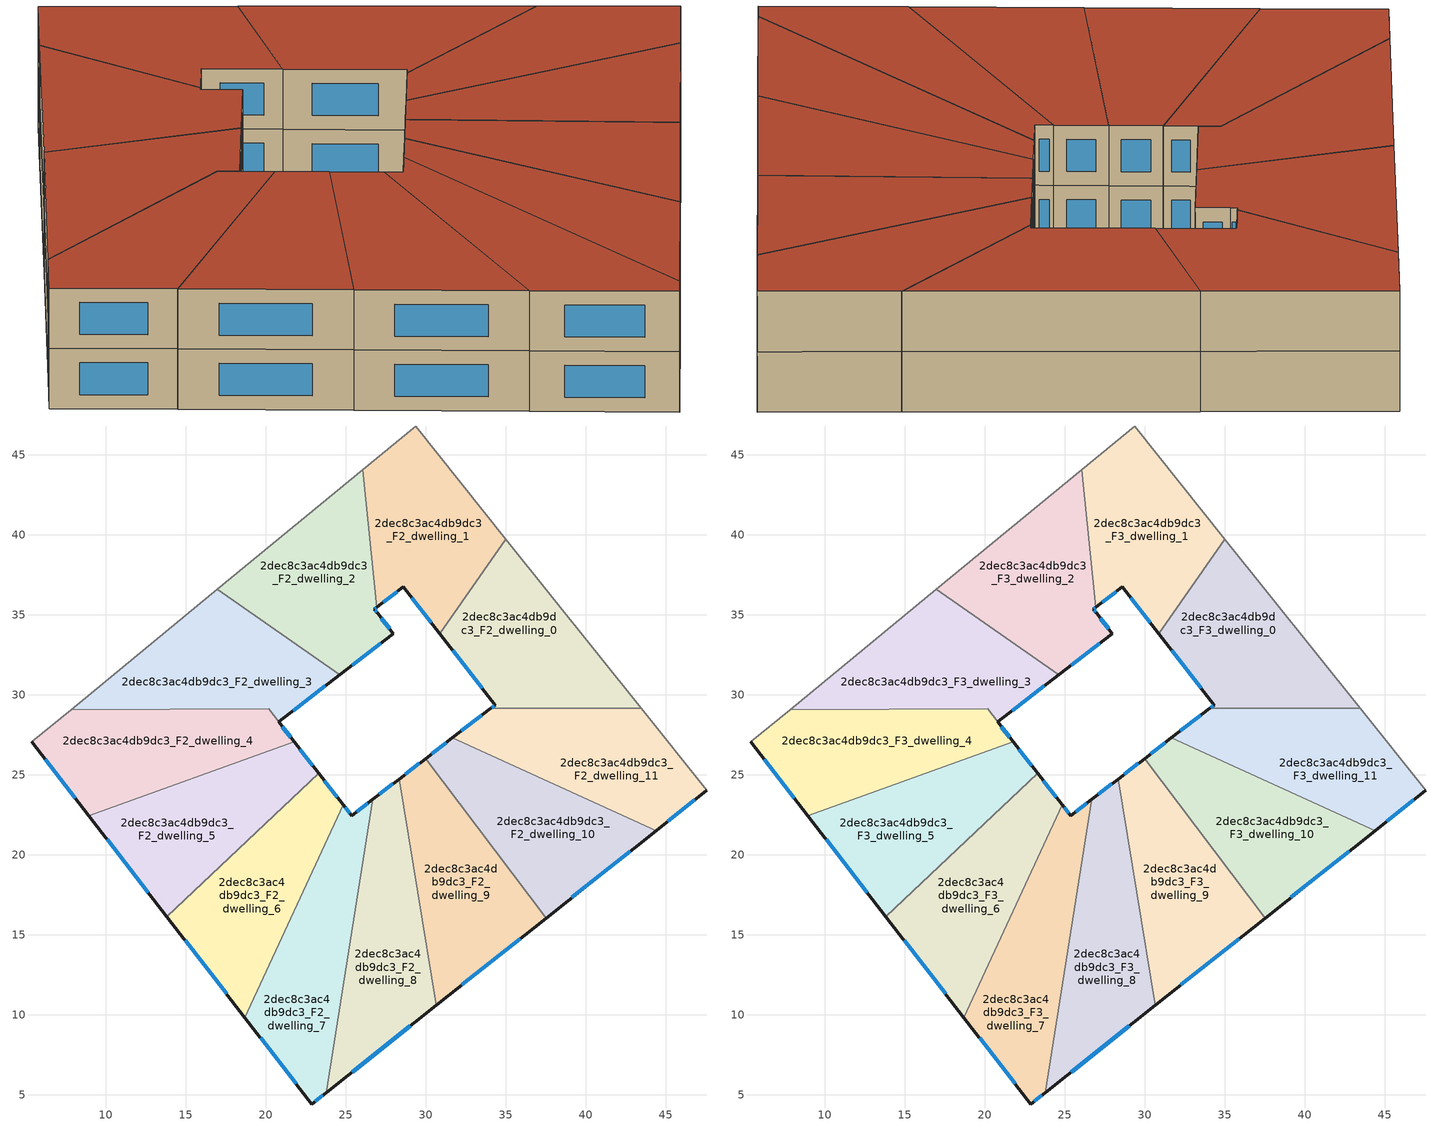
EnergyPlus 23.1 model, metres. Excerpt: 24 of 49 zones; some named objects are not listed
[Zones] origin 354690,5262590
2dec8c3ac4db9dc3_F2_dwelling_0
 floor to 2dec8c3ac4db9dc3_F1_dwelling_0 (EU_floor_Construction): 35.01,39.74 43.47,29.16 34.06,29.16 34.32,29.36 30.86,33.83 z6
 wall outside (EU_wall_Construction): 30.86,33.83 34.32,29.36 34.06,29.16 z6:9
 wall to 2dec8c3ac4db9dc3_F2_dwelling_1 (EU_wall_Construction): 35.01,39.74 30.86,33.83 z6:9
 wall adiabatic (EU_wall_Construction): 43.47,29.16 35.01,39.74 z6:9
 wall to 2dec8c3ac4db9dc3_F2_dwelling_11 (EU_wall_Construction): 34.06,29.16 43.47,29.16 z6:9
 window (EU_Window_Construction): 34.26,29.32 34.12,29.21 / 31.67,32.78 33.51,30.41 z6.7:8.3
2dec8c3ac4db9dc3_F2_dwelling_1
 floor to 2dec8c3ac4db9dc3_F1_dwelling_1 (EU_floor_Construction): 29.35,46.81 35.01,39.74 30.86,33.83 28.59,36.76 26.94,35.48 26.04,44.09 z6
 wall outside (EU_wall_Construction): 26.94,35.48 28.59,36.76 30.86,33.83 z6:9
 wall to 2dec8c3ac4db9dc3_F2_dwelling_2 (EU_wall_Construction): 26.04,44.09 26.94,35.48 z6:9
 wall adiabatic (EU_wall_Construction): 35.01,39.74 29.35,46.81 26.04,44.09 z6:9
 window (EU_Window_Construction): 29.12,36.07 30.33,34.51 / 27.33,35.78 28.2,36.46 z6.7:8.3
2dec8c3ac4db9dc3_F2_dwelling_10
 floor to 2dec8c3ac4db9dc3_F1_dwelling_10 (EU_floor_Construction): 44.39,21.52 37.51,16.05 29.98,26.01 31.66,27.31 z6
 wall outside (EU_wall_Construction): 31.66,27.31 29.98,26.01 / 37.51,16.05 44.39,21.52 z6:9
 wall to 2dec8c3ac4db9dc3_F2_dwelling_11 (EU_wall_Construction): 44.39,21.52 31.66,27.31 z6:9
 wall to 2dec8c3ac4db9dc3_F2_dwelling_9 (EU_wall_Construction): 29.98,26.01 37.51,16.05 z6:9
 window (EU_Window_Construction): 31.26,27.01 30.37,26.32 / 39.12,17.34 42.77,20.23 z6.7:8.3
2dec8c3ac4db9dc3_F2_dwelling_11
 floor to 2dec8c3ac4db9dc3_F1_dwelling_11 (EU_floor_Construction): 43.47,29.16 47.57,24.04 44.39,21.52 31.66,27.31 34.06,29.16 z6
 wall outside (EU_wall_Construction): 34.06,29.16 31.66,27.31 / 44.39,21.52 47.57,24.04 z6:9
 wall adiabatic (EU_wall_Construction): 47.57,24.04 43.47,29.16 z6:9
 window (EU_Window_Construction): 33.5,28.73 32.22,27.75 / 45.13,22.11 46.82,23.45 z6.7:8.3
2dec8c3ac4db9dc3_F2_dwelling_2
 floor to 2dec8c3ac4db9dc3_F1_dwelling_2 (EU_floor_Construction): 26.04,44.09 26.94,35.48 26.78,35.36 26.98,35.1 27.96,33.84 24.6,31.25 16.95,36.61 z6
 wall outside (EU_wall_Construction): 24.6,31.25 27.96,33.84 26.98,35.1 26.78,35.36 26.94,35.48 z6:9
 wall to 2dec8c3ac4db9dc3_F2_dwelling_3 (EU_wall_Construction): 16.95,36.61 24.6,31.25 z6:9
 wall adiabatic (EU_wall_Construction): 26.04,44.09 16.95,36.61 z6:9
 window (EU_Window_Construction): 26.81,35.38 26.9,35.45 / 26.93,35.16 26.82,35.29 / 27.73,34.13 27.21,34.8 / 25.39,31.86 27.17,33.23 z6.7:8.3
2dec8c3ac4db9dc3_F2_dwelling_3
 floor to 2dec8c3ac4db9dc3_F1_dwelling_3 (EU_floor_Construction): 24.6,31.25 20.8,28.32 20.17,29.13 7.81,29.09 16.95,36.61 z6
 wall outside (EU_wall_Construction): 20.8,28.32 24.6,31.25 z6:9
 wall adiabatic (EU_wall_Construction): 16.95,36.61 7.81,29.09 z6:9
 wall to 2dec8c3ac4db9dc3_F2_dwelling_4 (EU_wall_Construction): 20.17,29.13 20.8,28.32 / 7.81,29.09 20.16,29.13 z6:9
 window (EU_Window_Construction): 21.69,29.01 23.71,30.56 z6.7:8.3
2dec8c3ac4db9dc3_F2_dwelling_4
 floor to 2dec8c3ac4db9dc3_F1_dwelling_4 (EU_floor_Construction): 20.17,29.13 21.77,27.07 8.92,22.45 5.35,27.06 7.81,29.09 z6
 wall outside (EU_wall_Construction): 21.77,27.07 20.8,28.32 / 5.35,27.06 8.92,22.45 z6:9
 wall adiabatic (EU_wall_Construction): 7.81,29.09 5.35,27.06 z6:9
 wall to 2dec8c3ac4db9dc3_F2_dwelling_5 (EU_wall_Construction): 8.92,22.45 21.77,27.07 z6:9
 window (EU_Window_Construction): 21.54,27.36 21.03,28.02 / 6.19,25.98 8.08,23.53 z6.7:8.3
2dec8c3ac4db9dc3_F2_dwelling_5
 floor to 2dec8c3ac4db9dc3_F1_dwelling_5 (EU_floor_Construction): 21.77,27.07 23.29,25.1 13.8,16.14 8.92,22.45 z6
 wall outside (EU_wall_Construction): 23.29,25.1 21.77,27.07 / 8.92,22.45 13.8,16.14 z6:9
 wall to 2dec8c3ac4db9dc3_F2_dwelling_6 (EU_wall_Construction): 13.8,16.14 23.29,25.1 z6:9
 window (EU_Window_Construction): 22.94,25.56 22.13,26.61 / 10.07,20.97 12.66,17.62 z6.7:8.3
2dec8c3ac4db9dc3_F2_dwelling_6
 floor to 2dec8c3ac4db9dc3_F1_dwelling_6 (EU_floor_Construction): 23.29,25.1 24.82,23.13 18.69,9.83 13.8,16.14 z6
 wall outside (EU_wall_Construction): 24.82,23.13 23.29,25.1 / 13.8,16.14 18.69,9.83 z6:9
 wall to 2dec8c3ac4db9dc3_F2_dwelling_7 (EU_wall_Construction): 18.69,9.83 24.82,23.13 z6:9
 window (EU_Window_Construction): 24.46,23.59 23.65,24.64 / 14.95,14.66 17.54,11.31 z6.7:8.3
2dec8c3ac4db9dc3_F2_dwelling_7
 floor to 2dec8c3ac4db9dc3_F1_dwelling_7 (EU_floor_Construction): 26.69,23.48 23.77,5.14 22.87,4.43 18.69,9.83 24.82,23.13 25.35,22.45 z6
 wall outside (EU_wall_Construction): 26.69,23.48 25.35,22.45 24.82,23.13 / 18.69,9.83 22.87,4.43 23.77,5.14 z6:9
 wall to 2dec8c3ac4db9dc3_F2_dwelling_8 (EU_wall_Construction): 23.77,5.14 26.69,23.48 z6:9
 window (EU_Window_Construction): 25.22,22.61 24.94,22.97 / 26.37,23.24 25.66,22.69 / 23.08,4.59 23.56,4.97 / 19.67,8.56 21.89,5.7 z6.7:8.3
2dec8c3ac4db9dc3_F2_dwelling_8
 floor to 2dec8c3ac4db9dc3_F1_dwelling_8 (EU_floor_Construction): 28.32,24.74 30.64,10.59 23.77,5.14 26.69,23.48 z6
 wall outside (EU_wall_Construction): 28.32,24.74 26.69,23.48 / 23.77,5.14 30.64,10.59 z6:9
 wall to 2dec8c3ac4db9dc3_F2_dwelling_9 (EU_wall_Construction): 30.64,10.59 28.32,24.74 z6:9
 window (EU_Window_Construction): 27.94,24.44 27.07,23.78 / 25.38,6.42 29.02,9.31 z6.7:8.3
2dec8c3ac4db9dc3_F2_dwelling_9
 floor to 2dec8c3ac4db9dc3_F1_dwelling_9 (EU_floor_Construction): 29.98,26.01 37.51,16.05 30.64,10.59 28.32,24.74 z6
 wall outside (EU_wall_Construction): 29.98,26.01 28.32,24.74 / 30.64,10.59 37.51,16.05 z6:9
 window (EU_Window_Construction): 29.59,25.71 28.71,25.04 / 32.25,11.88 35.89,14.77 z6.7:8.3
2dec8c3ac4db9dc3_F3_dwelling_0
 floor to 2dec8c3ac4db9dc3_F2_dwelling_0 (EU_floor_Construction): 35.01,39.74 43.47,29.16 34.06,29.16 34.32,29.36 30.86,33.83 z9
 wall outside (EU_wall_Construction): 30.86,33.83 34.32,29.36 34.06,29.16 z9:12
 wall to 2dec8c3ac4db9dc3_F3_dwelling_1 (EU_wall_Construction): 35.01,39.74 30.86,33.83 z9:12
 wall adiabatic (EU_wall_Construction): 43.47,29.16 35.01,39.74 z9:12
 wall to 2dec8c3ac4db9dc3_F3_dwelling_11 (EU_wall_Construction): 34.06,29.16 43.47,29.16 z9:12
 window (EU_Window_Construction): 34.26,29.32 34.12,29.21 / 31.67,32.78 33.51,30.41 z9.7:11.3
 roof outside (EU_roof_Construction): 43.47,29.16 35.01,39.74 30.86,33.83 34.32,29.36 34.06,29.16 z12
2dec8c3ac4db9dc3_F3_dwelling_1
 floor to 2dec8c3ac4db9dc3_F2_dwelling_1 (EU_floor_Construction): 29.35,46.81 35.01,39.74 30.86,33.83 28.59,36.76 26.94,35.48 26.04,44.09 z9
 wall outside (EU_wall_Construction): 26.94,35.48 28.59,36.76 30.86,33.83 z9:12
 wall to 2dec8c3ac4db9dc3_F3_dwelling_2 (EU_wall_Construction): 26.04,44.09 26.94,35.48 z9:12
 wall adiabatic (EU_wall_Construction): 35.01,39.74 29.35,46.81 26.04,44.09 z9:12
 window (EU_Window_Construction): 29.12,36.07 30.33,34.51 / 27.33,35.78 28.2,36.46 z9.7:11.3
 roof outside (EU_roof_Construction): 30.86,33.83 35.01,39.74 29.35,46.81 26.04,44.09 26.94,35.48 28.59,36.76 z12
2dec8c3ac4db9dc3_F3_dwelling_10
 floor to 2dec8c3ac4db9dc3_F2_dwelling_10 (EU_floor_Construction): 44.39,21.52 37.51,16.05 29.98,26.01 31.66,27.31 z9
 wall outside (EU_wall_Construction): 31.66,27.31 29.98,26.01 / 37.51,16.05 44.39,21.52 z9:12
 wall to 2dec8c3ac4db9dc3_F3_dwelling_11 (EU_wall_Construction): 44.39,21.52 31.66,27.31 z9:12
 wall to 2dec8c3ac4db9dc3_F3_dwelling_9 (EU_wall_Construction): 29.98,26.01 37.51,16.05 z9:12
 window (EU_Window_Construction): 31.26,27.01 30.37,26.32 / 39.12,17.34 42.77,20.23 z9.7:11.3
 roof outside (EU_roof_Construction): 44.39,21.52 31.66,27.31 29.98,26.01 37.51,16.05 z12
2dec8c3ac4db9dc3_F3_dwelling_11
 floor to 2dec8c3ac4db9dc3_F2_dwelling_11 (EU_floor_Construction): 43.47,29.16 47.57,24.04 44.39,21.52 31.66,27.31 34.06,29.16 z9
 wall outside (EU_wall_Construction): 34.06,29.16 31.66,27.31 / 44.39,21.52 47.57,24.04 z9:12
 wall adiabatic (EU_wall_Construction): 47.57,24.04 43.47,29.16 z9:12
 window (EU_Window_Construction): 33.5,28.73 32.22,27.75 / 45.13,22.11 46.82,23.45 z9.7:11.3
 roof outside (EU_roof_Construction): 47.57,24.04 43.47,29.16 34.06,29.16 31.66,27.31 44.39,21.52 z12
2dec8c3ac4db9dc3_F3_dwelling_2
 floor to 2dec8c3ac4db9dc3_F2_dwelling_2 (EU_floor_Construction): 26.04,44.09 26.94,35.48 26.78,35.36 26.98,35.1 27.96,33.84 24.6,31.25 16.95,36.61 z9
 wall outside (EU_wall_Construction): 24.6,31.25 27.96,33.84 26.98,35.1 26.78,35.36 26.94,35.48 z9:12
 wall to 2dec8c3ac4db9dc3_F3_dwelling_3 (EU_wall_Construction): 16.95,36.61 24.6,31.25 z9:12
 wall adiabatic (EU_wall_Construction): 26.04,44.09 16.95,36.61 z9:12
 window (EU_Window_Construction): 26.81,35.38 26.9,35.45 / 26.93,35.16 26.82,35.29 / 27.73,34.13 27.21,34.8 / 25.39,31.86 27.17,33.23 z9.7:11.3
 roof outside (EU_roof_Construction): 27.96,33.84 26.98,35.1 26.78,35.36 26.94,35.48 26.04,44.09 16.95,36.61 24.6,31.25 z12
2dec8c3ac4db9dc3_F3_dwelling_3
 floor to 2dec8c3ac4db9dc3_F2_dwelling_3 (EU_floor_Construction): 24.6,31.25 20.8,28.32 20.17,29.13 7.81,29.09 16.95,36.61 z9
 wall outside (EU_wall_Construction): 20.8,28.32 24.6,31.25 z9:12
 wall adiabatic (EU_wall_Construction): 16.95,36.61 7.81,29.09 z9:12
 wall to 2dec8c3ac4db9dc3_F3_dwelling_4 (EU_wall_Construction): 20.17,29.13 20.8,28.32 / 7.81,29.09 20.16,29.13 z9:12
 window (EU_Window_Construction): 21.69,29.01 23.71,30.56 z9.7:11.3
 roof outside (EU_roof_Construction): 24.6,31.25 16.95,36.61 7.81,29.09 20.17,29.13 20.8,28.32 z12
2dec8c3ac4db9dc3_F3_dwelling_4
 floor to 2dec8c3ac4db9dc3_F2_dwelling_4 (EU_floor_Construction): 20.17,29.13 21.77,27.07 8.92,22.45 5.35,27.06 7.81,29.09 z9
 wall outside (EU_wall_Construction): 21.77,27.07 20.8,28.32 / 5.35,27.06 8.92,22.45 z9:12
 wall adiabatic (EU_wall_Construction): 7.81,29.09 5.35,27.06 z9:12
 wall to 2dec8c3ac4db9dc3_F3_dwelling_5 (EU_wall_Construction): 8.92,22.45 21.77,27.07 z9:12
 window (EU_Window_Construction): 21.54,27.36 21.03,28.02 / 6.19,25.98 8.08,23.53 z9.7:11.3
 roof outside (EU_roof_Construction): 21.77,27.07 20.17,29.13 7.81,29.09 5.35,27.06 8.92,22.45 z12
2dec8c3ac4db9dc3_F3_dwelling_5
 floor to 2dec8c3ac4db9dc3_F2_dwelling_5 (EU_floor_Construction): 21.77,27.07 23.29,25.1 13.8,16.14 8.92,22.45 z9
 wall outside (EU_wall_Construction): 23.29,25.1 21.77,27.07 / 8.92,22.45 13.8,16.14 z9:12
 wall to 2dec8c3ac4db9dc3_F3_dwelling_6 (EU_wall_Construction): 13.8,16.14 23.29,25.1 z9:12
 window (EU_Window_Construction): 22.94,25.56 22.13,26.61 / 10.07,20.97 12.66,17.62 z9.7:11.3
 roof outside (EU_roof_Construction): 23.29,25.1 21.77,27.07 8.92,22.45 13.8,16.14 z12
2dec8c3ac4db9dc3_F3_dwelling_6
 floor to 2dec8c3ac4db9dc3_F2_dwelling_6 (EU_floor_Construction): 23.29,25.1 24.82,23.13 18.69,9.83 13.8,16.14 z9
 wall outside (EU_wall_Construction): 24.82,23.13 23.29,25.1 / 13.8,16.14 18.69,9.83 z9:12
 wall to 2dec8c3ac4db9dc3_F3_dwelling_7 (EU_wall_Construction): 18.69,9.83 24.82,23.13 z9:12
 window (EU_Window_Construction): 24.46,23.59 23.65,24.64 / 14.95,14.66 17.54,11.31 z9.7:11.3
 roof outside (EU_roof_Construction): 18.69,9.83 24.82,23.13 23.29,25.1 13.8,16.14 z12
2dec8c3ac4db9dc3_F3_dwelling_7
 floor to 2dec8c3ac4db9dc3_F2_dwelling_7 (EU_floor_Construction): 26.69,23.48 23.77,5.14 22.87,4.43 18.69,9.83 24.82,23.13 25.35,22.45 z9
 wall outside (EU_wall_Construction): 26.69,23.48 25.35,22.45 24.82,23.13 / 18.69,9.83 22.87,4.43 23.77,5.14 z9:12
 wall to 2dec8c3ac4db9dc3_F3_dwelling_8 (EU_wall_Construction): 23.77,5.14 26.69,23.48 z9:12
 window (EU_Window_Construction): 25.22,22.61 24.94,22.97 / 26.37,23.24 25.66,22.69 / 23.08,4.59 23.56,4.97 / 19.67,8.56 21.89,5.7 z9.7:11.3
 roof outside (EU_roof_Construction): 23.77,5.14 26.69,23.48 25.35,22.45 24.82,23.13 18.69,9.83 22.87,4.43 z12
2dec8c3ac4db9dc3_F3_dwelling_8
 floor to 2dec8c3ac4db9dc3_F2_dwelling_8 (EU_floor_Construction): 28.32,24.74 30.64,10.59 23.77,5.14 26.69,23.48 z9
 wall outside (EU_wall_Construction): 28.32,24.74 26.69,23.48 / 23.77,5.14 30.64,10.59 z9:12
 wall to 2dec8c3ac4db9dc3_F3_dwelling_9 (EU_wall_Construction): 30.64,10.59 28.32,24.74 z9:12
 window (EU_Window_Construction): 27.94,24.44 27.07,23.78 / 25.38,6.42 29.02,9.31 z9.7:11.3
 roof outside (EU_roof_Construction): 30.64,10.59 28.32,24.74 26.69,23.48 23.77,5.14 z12
2dec8c3ac4db9dc3_F3_dwelling_9
 floor to 2dec8c3ac4db9dc3_F2_dwelling_9 (EU_floor_Construction): 29.98,26.01 37.51,16.05 30.64,10.59 28.32,24.74 z9
 wall outside (EU_wall_Construction): 29.98,26.01 28.32,24.74 / 30.64,10.59 37.51,16.05 z9:12
 window (EU_Window_Construction): 29.59,25.71 28.71,25.04 / 32.25,11.88 35.89,14.77 z9.7:11.3
 roof outside (EU_roof_Construction): 37.51,16.05 29.98,26.01 28.32,24.74 30.64,10.59 z12
[Building]
EU S2 Campaign: North Axis=0; Terrain=City; Solar Distribution=FullExterior
[Site:Location]
Budapest.Ferenc.Liszt.Intl.AP: Latitude=47.437; Longitude=19.256; Time Zone=1; Elevation=185
[SizingPeriod:WeatherFileDays]
AnnualSizingPeriod: Begin Month=1; Begin Day of Month=1; End Month=12; End Day of Month=31; Day of Week for Start Day=Monday; Use Weather File Daylight Saving Period=No; Use Weather File Rain and Snow Indicators=No
[MATERIAL]
EU_InternalMass_Material: Roughness=MediumRough; Thickness=0.1; Conductivity=1; Density=1800; Specific Heat=900; Thermal Absorptance=0.9; Solar Absorptance=0.7; Visible Absorptance=0.7
[MATERIAL:NOMASS] Roughness=MediumRough; Thermal Absorptance=0.9; Solar Absorptance=0.7; Visible Absorptance=0.7
Name | Thermal Resistance
EU_wall_NoMass | 0.832559
EU_roof_NoMass | 1.39638
EU_floor_NoMass | 0.872794
[WINDOWMATERIAL:SIMPLEGLAZINGSYSTEM]
EU_Window_SimpleGlazing: UFactor=2.79869; Solar Heat Gain Coefficient=0.75; Visible Transmittance=0.75
[CONSTRUCTION]
EU_wall_Construction: EU_wall_NoMass
EU_roof_Construction: EU_roof_NoMass
EU_floor_Construction: EU_floor_NoMass
EU_Window_Construction: EU_Window_SimpleGlazing
EU_InternalMass_Construction: EU_InternalMass_Material
[ZONE] Type=1; Multiplier=1; Ceiling Height=autocalculate; Floor Area=autocalculate; Part of Total Floor Area=Yes
Name | Volume
2dec8c3ac4db9dc3_F2_dwelling_0; 2dec8c3ac4db9dc3_F3_dwelling_0 | 203.944
2dec8c3ac4db9dc3_F2_dwelling_1; 2dec8c3ac4db9dc3_F3_dwelling_1 | 201.564
2dec8c3ac4db9dc3_F2_dwelling_10; 2dec8c3ac4db9dc3_F3_dwelling_10 | 203.935
2dec8c3ac4db9dc3_F2_dwelling_11; 2dec8c3ac4db9dc3_F3_dwelling_11 | 203.993
2dec8c3ac4db9dc3_F2_dwelling_2; 2dec8c3ac4db9dc3_F3_dwelling_2 | 206.335
2dec8c3ac4db9dc3_F2_dwelling_3; 2dec8c3ac4db9dc3_F3_dwelling_3 | 206.0625
2dec8c3ac4db9dc3_F2_dwelling_4; 2dec8c3ac4db9dc3_F3_dwelling_4 | 201.855
2dec8c3ac4db9dc3_F2_dwelling_5; 2dec8c3ac4db9dc3_F3_dwelling_5; 2dec8c3ac4db9dc3_F2_dwelling_9; 2dec8c3ac4db9dc3_F3_dwelling_9 | 203.971
2dec8c3ac4db9dc3_F2_dwelling_6; 2dec8c3ac4db9dc3_F3_dwelling_6 | 203.969
2dec8c3ac4db9dc3_F2_dwelling_7; 2dec8c3ac4db9dc3_F3_dwelling_7 | 203.941
2dec8c3ac4db9dc3_F2_dwelling_8; 2dec8c3ac4db9dc3_F3_dwelling_8 | 203.958
[INTERNALMASS] Construction=EU_InternalMass_Construction
Name | Zone or ZoneList | Surface Area
2dec8c3ac4db9dc3_F2_dwelling_0_EU_InternalMass | 2dec8c3ac4db9dc3_F2_dwelling_0 | 67.9815
2dec8c3ac4db9dc3_F2_dwelling_1_EU_InternalMass | 2dec8c3ac4db9dc3_F2_dwelling_1 | 67.1881
2dec8c3ac4db9dc3_F2_dwelling_2_EU_InternalMass | 2dec8c3ac4db9dc3_F2_dwelling_2 | 68.7792
2dec8c3ac4db9dc3_F2_dwelling_3_EU_InternalMass | 2dec8c3ac4db9dc3_F2_dwelling_3 | 68.6867
2dec8c3ac4db9dc3_F2_dwelling_4_EU_InternalMass | 2dec8c3ac4db9dc3_F2_dwelling_4 | 67.2859
2dec8c3ac4db9dc3_F2_dwelling_5_EU_InternalMass | 2dec8c3ac4db9dc3_F2_dwelling_5 | 67.9904
2dec8c3ac4db9dc3_F2_dwelling_6_EU_InternalMass | 2dec8c3ac4db9dc3_F2_dwelling_6 | 67.9899
2dec8c3ac4db9dc3_F2_dwelling_7_EU_InternalMass | 2dec8c3ac4db9dc3_F2_dwelling_7 | 67.9805
2dec8c3ac4db9dc3_F2_dwelling_8_EU_InternalMass | 2dec8c3ac4db9dc3_F2_dwelling_8 | 67.9857
2dec8c3ac4db9dc3_F2_dwelling_9_EU_InternalMass | 2dec8c3ac4db9dc3_F2_dwelling_9 | 67.9904
2dec8c3ac4db9dc3_F2_dwelling_10_EU_InternalMass | 2dec8c3ac4db9dc3_F2_dwelling_10 | 67.9782
2dec8c3ac4db9dc3_F2_dwelling_11_EU_InternalMass | 2dec8c3ac4db9dc3_F2_dwelling_11 | 67.9977
2dec8c3ac4db9dc3_F3_dwelling_0_EU_InternalMass | 2dec8c3ac4db9dc3_F3_dwelling_0 | 67.9815
2dec8c3ac4db9dc3_F3_dwelling_1_EU_InternalMass | 2dec8c3ac4db9dc3_F3_dwelling_1 | 67.1881
2dec8c3ac4db9dc3_F3_dwelling_2_EU_InternalMass | 2dec8c3ac4db9dc3_F3_dwelling_2 | 68.7792
2dec8c3ac4db9dc3_F3_dwelling_3_EU_InternalMass | 2dec8c3ac4db9dc3_F3_dwelling_3 | 68.6867
2dec8c3ac4db9dc3_F3_dwelling_4_EU_InternalMass | 2dec8c3ac4db9dc3_F3_dwelling_4 | 67.2859
2dec8c3ac4db9dc3_F3_dwelling_5_EU_InternalMass | 2dec8c3ac4db9dc3_F3_dwelling_5 | 67.9904
2dec8c3ac4db9dc3_F3_dwelling_6_EU_InternalMass | 2dec8c3ac4db9dc3_F3_dwelling_6 | 67.9899
2dec8c3ac4db9dc3_F3_dwelling_7_EU_InternalMass | 2dec8c3ac4db9dc3_F3_dwelling_7 | 67.9805
2dec8c3ac4db9dc3_F3_dwelling_8_EU_InternalMass | 2dec8c3ac4db9dc3_F3_dwelling_8 | 67.9857
2dec8c3ac4db9dc3_F3_dwelling_9_EU_InternalMass | 2dec8c3ac4db9dc3_F3_dwelling_9 | 67.9904
2dec8c3ac4db9dc3_F3_dwelling_10_EU_InternalMass | 2dec8c3ac4db9dc3_F3_dwelling_10 | 67.9782
2dec8c3ac4db9dc3_F3_dwelling_11_EU_InternalMass | 2dec8c3ac4db9dc3_F3_dwelling_11 | 67.9977
[OTHEREQUIPMENT] Fuel Type=Electricity; Design Level Calculation Method=Watts/Area; Power per Zone Floor Area=1; Fraction Latent=0; Fraction Radiant=0; Fraction Lost=0; Carbon Dioxide Generation Rate=0; EndUse Subcategory=EU_Step8_InternalGains
Name | Zone or ZoneList or Space or SpaceList | Schedule
EU_Step8_InternalGain_2dec8c3ac4db9dc3_F2_dwelling_0_f000 | 2dec8c3ac4db9dc3_F2_dwelling_0 | EU_Step8_GainSchedule_2dec8c3ac4db9dc3_F2_dwelling_0_f000
EU_Step8_InternalGain_2dec8c3ac4db9dc3_F2_dwelling_1_f000 | 2dec8c3ac4db9dc3_F2_dwelling_1 | EU_Step8_GainSchedule_2dec8c3ac4db9dc3_F2_dwelling_1_f000
EU_Step8_InternalGain_2dec8c3ac4db9dc3_F2_dwelling_2_f000 | 2dec8c3ac4db9dc3_F2_dwelling_2 | EU_Step8_GainSchedule_2dec8c3ac4db9dc3_F2_dwelling_2_f000
EU_Step8_InternalGain_2dec8c3ac4db9dc3_F2_dwelling_3_f000 | 2dec8c3ac4db9dc3_F2_dwelling_3 | EU_Step8_GainSchedule_2dec8c3ac4db9dc3_F2_dwelling_3_f000
EU_Step8_InternalGain_2dec8c3ac4db9dc3_F2_dwelling_4_f000 | 2dec8c3ac4db9dc3_F2_dwelling_4 | EU_Step8_GainSchedule_2dec8c3ac4db9dc3_F2_dwelling_4_f000
EU_Step8_InternalGain_2dec8c3ac4db9dc3_F2_dwelling_5_f000 | 2dec8c3ac4db9dc3_F2_dwelling_5 | EU_Step8_GainSchedule_2dec8c3ac4db9dc3_F2_dwelling_5_f000
EU_Step8_InternalGain_2dec8c3ac4db9dc3_F2_dwelling_6_f000 | 2dec8c3ac4db9dc3_F2_dwelling_6 | EU_Step8_GainSchedule_2dec8c3ac4db9dc3_F2_dwelling_6_f000
EU_Step8_InternalGain_2dec8c3ac4db9dc3_F2_dwelling_7_f000 | 2dec8c3ac4db9dc3_F2_dwelling_7 | EU_Step8_GainSchedule_2dec8c3ac4db9dc3_F2_dwelling_7_f000
EU_Step8_InternalGain_2dec8c3ac4db9dc3_F2_dwelling_8_f000 | 2dec8c3ac4db9dc3_F2_dwelling_8 | EU_Step8_GainSchedule_2dec8c3ac4db9dc3_F2_dwelling_8_f000
EU_Step8_InternalGain_2dec8c3ac4db9dc3_F2_dwelling_9_f000 | 2dec8c3ac4db9dc3_F2_dwelling_9 | EU_Step8_GainSchedule_2dec8c3ac4db9dc3_F2_dwelling_9_f000
EU_Step8_InternalGain_2dec8c3ac4db9dc3_F2_dwelling_10_f000 | 2dec8c3ac4db9dc3_F2_dwelling_10 | EU_Step8_GainSchedule_2dec8c3ac4db9dc3_F2_dwelling_10_f000
EU_Step8_InternalGain_2dec8c3ac4db9dc3_F2_dwelling_11_f000 | 2dec8c3ac4db9dc3_F2_dwelling_11 | EU_Step8_GainSchedule_2dec8c3ac4db9dc3_F2_dwelling_11_f000
EU_Step8_InternalGain_2dec8c3ac4db9dc3_F3_dwelling_0_f000 | 2dec8c3ac4db9dc3_F3_dwelling_0 | EU_Step8_GainSchedule_2dec8c3ac4db9dc3_F3_dwelling_0_f000
EU_Step8_InternalGain_2dec8c3ac4db9dc3_F3_dwelling_1_f000 | 2dec8c3ac4db9dc3_F3_dwelling_1 | EU_Step8_GainSchedule_2dec8c3ac4db9dc3_F3_dwelling_1_f000
EU_Step8_InternalGain_2dec8c3ac4db9dc3_F3_dwelling_2_f000 | 2dec8c3ac4db9dc3_F3_dwelling_2 | EU_Step8_GainSchedule_2dec8c3ac4db9dc3_F3_dwelling_2_f000
EU_Step8_InternalGain_2dec8c3ac4db9dc3_F3_dwelling_3_f000 | 2dec8c3ac4db9dc3_F3_dwelling_3 | EU_Step8_GainSchedule_2dec8c3ac4db9dc3_F3_dwelling_3_f000
EU_Step8_InternalGain_2dec8c3ac4db9dc3_F3_dwelling_4_f000 | 2dec8c3ac4db9dc3_F3_dwelling_4 | EU_Step8_GainSchedule_2dec8c3ac4db9dc3_F3_dwelling_4_f000
EU_Step8_InternalGain_2dec8c3ac4db9dc3_F3_dwelling_5_f000 | 2dec8c3ac4db9dc3_F3_dwelling_5 | EU_Step8_GainSchedule_2dec8c3ac4db9dc3_F3_dwelling_5_f000
EU_Step8_InternalGain_2dec8c3ac4db9dc3_F3_dwelling_6_f000 | 2dec8c3ac4db9dc3_F3_dwelling_6 | EU_Step8_GainSchedule_2dec8c3ac4db9dc3_F3_dwelling_6_f000
EU_Step8_InternalGain_2dec8c3ac4db9dc3_F3_dwelling_7_f000 | 2dec8c3ac4db9dc3_F3_dwelling_7 | EU_Step8_GainSchedule_2dec8c3ac4db9dc3_F3_dwelling_7_f000
EU_Step8_InternalGain_2dec8c3ac4db9dc3_F3_dwelling_8_f000 | 2dec8c3ac4db9dc3_F3_dwelling_8 | EU_Step8_GainSchedule_2dec8c3ac4db9dc3_F3_dwelling_8_f000
EU_Step8_InternalGain_2dec8c3ac4db9dc3_F3_dwelling_9_f000 | 2dec8c3ac4db9dc3_F3_dwelling_9 | EU_Step8_GainSchedule_2dec8c3ac4db9dc3_F3_dwelling_9_f000
EU_Step8_InternalGain_2dec8c3ac4db9dc3_F3_dwelling_10_f000 | 2dec8c3ac4db9dc3_F3_dwelling_10 | EU_Step8_GainSchedule_2dec8c3ac4db9dc3_F3_dwelling_10_f000
EU_Step8_InternalGain_2dec8c3ac4db9dc3_F3_dwelling_11_f000 | 2dec8c3ac4db9dc3_F3_dwelling_11 | EU_Step8_GainSchedule_2dec8c3ac4db9dc3_F3_dwelling_11_f000
[ZONEVENTILATION:DESIGNFLOWRATE] Schedule=EU_AlwaysOn; Design Flow Rate Calculation Method=AirChanges/Hour; Air Changes per Hour=0.475469; Ventilation Type=Natural; Fan Pressure Rise=0; Fan Total Efficiency=1; Constant Term Coefficient=1; Temperature Term Coefficient=0; Velocity Term Coefficient=0; Velocity Squared Term Coefficient=0; Minimum Indoor Temperature=-100; Maximum Indoor Temperature=100; Delta Temperature=-100; Minimum Outdoor Temperature=-100; Maximum Outdoor Temperature=100; Maximum Wind Speed=40
Name | Zone or ZoneList or Space or SpaceList
EU_ConstantAir_2dec8c3ac4db9dc3_F2_dwelling_0 | 2dec8c3ac4db9dc3_F2_dwelling_0
EU_ConstantAir_2dec8c3ac4db9dc3_F2_dwelling_1 | 2dec8c3ac4db9dc3_F2_dwelling_1
EU_ConstantAir_2dec8c3ac4db9dc3_F2_dwelling_2 | 2dec8c3ac4db9dc3_F2_dwelling_2
EU_ConstantAir_2dec8c3ac4db9dc3_F2_dwelling_3 | 2dec8c3ac4db9dc3_F2_dwelling_3
EU_ConstantAir_2dec8c3ac4db9dc3_F2_dwelling_4 | 2dec8c3ac4db9dc3_F2_dwelling_4
EU_ConstantAir_2dec8c3ac4db9dc3_F2_dwelling_5 | 2dec8c3ac4db9dc3_F2_dwelling_5
EU_ConstantAir_2dec8c3ac4db9dc3_F2_dwelling_6 | 2dec8c3ac4db9dc3_F2_dwelling_6
EU_ConstantAir_2dec8c3ac4db9dc3_F2_dwelling_7 | 2dec8c3ac4db9dc3_F2_dwelling_7
EU_ConstantAir_2dec8c3ac4db9dc3_F2_dwelling_8 | 2dec8c3ac4db9dc3_F2_dwelling_8
EU_ConstantAir_2dec8c3ac4db9dc3_F2_dwelling_9 | 2dec8c3ac4db9dc3_F2_dwelling_9
EU_ConstantAir_2dec8c3ac4db9dc3_F2_dwelling_10 | 2dec8c3ac4db9dc3_F2_dwelling_10
EU_ConstantAir_2dec8c3ac4db9dc3_F2_dwelling_11 | 2dec8c3ac4db9dc3_F2_dwelling_11
EU_ConstantAir_2dec8c3ac4db9dc3_F3_dwelling_0 | 2dec8c3ac4db9dc3_F3_dwelling_0
EU_ConstantAir_2dec8c3ac4db9dc3_F3_dwelling_1 | 2dec8c3ac4db9dc3_F3_dwelling_1
EU_ConstantAir_2dec8c3ac4db9dc3_F3_dwelling_2 | 2dec8c3ac4db9dc3_F3_dwelling_2
EU_ConstantAir_2dec8c3ac4db9dc3_F3_dwelling_3 | 2dec8c3ac4db9dc3_F3_dwelling_3
EU_ConstantAir_2dec8c3ac4db9dc3_F3_dwelling_4 | 2dec8c3ac4db9dc3_F3_dwelling_4
EU_ConstantAir_2dec8c3ac4db9dc3_F3_dwelling_5 | 2dec8c3ac4db9dc3_F3_dwelling_5
EU_ConstantAir_2dec8c3ac4db9dc3_F3_dwelling_6 | 2dec8c3ac4db9dc3_F3_dwelling_6
EU_ConstantAir_2dec8c3ac4db9dc3_F3_dwelling_7 | 2dec8c3ac4db9dc3_F3_dwelling_7
EU_ConstantAir_2dec8c3ac4db9dc3_F3_dwelling_8 | 2dec8c3ac4db9dc3_F3_dwelling_8
EU_ConstantAir_2dec8c3ac4db9dc3_F3_dwelling_9 | 2dec8c3ac4db9dc3_F3_dwelling_9
EU_ConstantAir_2dec8c3ac4db9dc3_F3_dwelling_10 | 2dec8c3ac4db9dc3_F3_dwelling_10
EU_ConstantAir_2dec8c3ac4db9dc3_F3_dwelling_11 | 2dec8c3ac4db9dc3_F3_dwelling_11
[HVACTEMPLATE:ZONE:IDEALLOADSAIRSYSTEM] System Availability Schedule=EU_AlwaysOn; Maximum Heating Supply Air Temperature=50; Minimum Cooling Supply Air Temperature=13; Maximum Heating Supply Air Humidity Ratio=0.0156; Minimum Cooling Supply Air Humidity Ratio=0.0077; Heating Limit=NoLimit; Cooling Limit=NoLimit; Heating Availability Schedule=EU_AlwaysOn; Cooling Availability Schedule=EU_CoolingOff; Dehumidification Control Type=ConstantSensibleHeatRatio; Cooling Sensible Heat Ratio=0.7; Dehumidification Setpoint=60; Humidification Control Type=None; Humidification Setpoint=30; Outdoor Air Method=None; Outdoor Air Flow Rate per Person=0.00944; Outdoor Air Flow Rate per Zone Floor Area=0; Outdoor Air Flow Rate per Zone=0; Demand Controlled Ventilation Type=None; Outdoor Air Economizer Type=NoEconomizer; Heat Recovery Type=None; Sensible Heat Recovery Effectiveness=0.7; Latent Heat Recovery Effectiveness=0.65
Name | Template Thermostat
2dec8c3ac4db9dc3_F2_dwelling_0 | EU_HeatOnly_2dec8c3ac4db9dc3_F2_dwelling_0
2dec8c3ac4db9dc3_F2_dwelling_1 | EU_HeatOnly_2dec8c3ac4db9dc3_F2_dwelling_1
2dec8c3ac4db9dc3_F2_dwelling_2 | EU_HeatOnly_2dec8c3ac4db9dc3_F2_dwelling_2
2dec8c3ac4db9dc3_F2_dwelling_3 | EU_HeatOnly_2dec8c3ac4db9dc3_F2_dwelling_3
2dec8c3ac4db9dc3_F2_dwelling_4 | EU_HeatOnly_2dec8c3ac4db9dc3_F2_dwelling_4
2dec8c3ac4db9dc3_F2_dwelling_5 | EU_HeatOnly_2dec8c3ac4db9dc3_F2_dwelling_5
2dec8c3ac4db9dc3_F2_dwelling_6 | EU_HeatOnly_2dec8c3ac4db9dc3_F2_dwelling_6
2dec8c3ac4db9dc3_F2_dwelling_7 | EU_HeatOnly_2dec8c3ac4db9dc3_F2_dwelling_7
2dec8c3ac4db9dc3_F2_dwelling_8 | EU_HeatOnly_2dec8c3ac4db9dc3_F2_dwelling_8
2dec8c3ac4db9dc3_F2_dwelling_9 | EU_HeatOnly_2dec8c3ac4db9dc3_F2_dwelling_9
2dec8c3ac4db9dc3_F2_dwelling_10 | EU_HeatOnly_2dec8c3ac4db9dc3_F2_dwelling_10
2dec8c3ac4db9dc3_F2_dwelling_11 | EU_HeatOnly_2dec8c3ac4db9dc3_F2_dwelling_11
2dec8c3ac4db9dc3_F3_dwelling_0 | EU_HeatOnly_2dec8c3ac4db9dc3_F3_dwelling_0
2dec8c3ac4db9dc3_F3_dwelling_1 | EU_HeatOnly_2dec8c3ac4db9dc3_F3_dwelling_1
2dec8c3ac4db9dc3_F3_dwelling_2 | EU_HeatOnly_2dec8c3ac4db9dc3_F3_dwelling_2
2dec8c3ac4db9dc3_F3_dwelling_3 | EU_HeatOnly_2dec8c3ac4db9dc3_F3_dwelling_3
2dec8c3ac4db9dc3_F3_dwelling_4 | EU_HeatOnly_2dec8c3ac4db9dc3_F3_dwelling_4
2dec8c3ac4db9dc3_F3_dwelling_5 | EU_HeatOnly_2dec8c3ac4db9dc3_F3_dwelling_5
2dec8c3ac4db9dc3_F3_dwelling_6 | EU_HeatOnly_2dec8c3ac4db9dc3_F3_dwelling_6
2dec8c3ac4db9dc3_F3_dwelling_7 | EU_HeatOnly_2dec8c3ac4db9dc3_F3_dwelling_7
2dec8c3ac4db9dc3_F3_dwelling_8 | EU_HeatOnly_2dec8c3ac4db9dc3_F3_dwelling_8
2dec8c3ac4db9dc3_F3_dwelling_9 | EU_HeatOnly_2dec8c3ac4db9dc3_F3_dwelling_9
2dec8c3ac4db9dc3_F3_dwelling_10 | EU_HeatOnly_2dec8c3ac4db9dc3_F3_dwelling_10
2dec8c3ac4db9dc3_F3_dwelling_11 | EU_HeatOnly_2dec8c3ac4db9dc3_F3_dwelling_11
[SIZING:ZONE] Zone Cooling Design Supply Air Temperature Input Method=SupplyAirTemperature; Zone Cooling Design Supply Air Temperature=13; Zone Heating Design Supply Air Temperature Input Method=SupplyAirTemperature; Zone Heating Design Supply Air Temperature=50; Zone Cooling Design Supply Air Humidity Ratio=0.008; Zone Heating Design Supply Air Humidity Ratio=0.008; Cooling Design Air Flow Method=DesignDay; Cooling Design Air Flow Rate=0; Cooling Minimum Air Flow per Zone Floor Area=0.000762; Cooling Minimum Air Flow=0; Cooling Minimum Air Flow Fraction=0.2; Heating Design Air Flow Method=DesignDay; Heating Design Air Flow Rate=0; Heating Maximum Air Flow per Zone Floor Area=0.002032; Heating Maximum Air Flow=0.141576; Heating Maximum Air Flow Fraction=0.3; Account for Dedicated Outdoor Air System=No; Dedicated Outdoor Air System Control Strategy=NeutralSupplyAir; Dedicated Outdoor Air Low Setpoint Temperature for Design=autosize; Dedicated Outdoor Air High Setpoint Temperature for Design=autosize; Zone Load Sizing Method=Sensible Load Only No Latent Load; Zone Latent Cooling Design Supply Air Humidity Ratio Input Method=HumidityRatioDifference; Zone Cooling Design Supply Air Humidity Ratio Difference=0.005; Zone Latent Heating Design Supply Air Humidity Ratio Input Method=HumidityRatioDifference; Zone Humidification Design Supply Air Humidity Ratio Difference=0.005
2dec8c3ac4db9dc3_F2_dwelling_0; 2dec8c3ac4db9dc3_F2_dwelling_1; 2dec8c3ac4db9dc3_F2_dwelling_2; 2dec8c3ac4db9dc3_F2_dwelling_3; 2dec8c3ac4db9dc3_F2_dwelling_4; 2dec8c3ac4db9dc3_F2_dwelling_5; 2dec8c3ac4db9dc3_F2_dwelling_6; 2dec8c3ac4db9dc3_F2_dwelling_7; 2dec8c3ac4db9dc3_F2_dwelling_8; 2dec8c3ac4db9dc3_F2_dwelling_9; 2dec8c3ac4db9dc3_F2_dwelling_10; 2dec8c3ac4db9dc3_F2_dwelling_11; 2dec8c3ac4db9dc3_F3_dwelling_0; 2dec8c3ac4db9dc3_F3_dwelling_1; 2dec8c3ac4db9dc3_F3_dwelling_2; 2dec8c3ac4db9dc3_F3_dwelling_3; 2dec8c3ac4db9dc3_F3_dwelling_4; 2dec8c3ac4db9dc3_F3_dwelling_5; 2dec8c3ac4db9dc3_F3_dwelling_6; 2dec8c3ac4db9dc3_F3_dwelling_7; 2dec8c3ac4db9dc3_F3_dwelling_8; 2dec8c3ac4db9dc3_F3_dwelling_9; 2dec8c3ac4db9dc3_F3_dwelling_10; 2dec8c3ac4db9dc3_F3_dwelling_11
[SCHEDULE:CONSTANT]
Name | Hourly Value
EU_AlwaysOn | 1
EU_CoolingOff | 0
[SCHEDULE:FILE] Column Number=1; Rows to Skip at Top=0; Number of Hours of Data=8760; Column Separator=Comma; Interpolate to Timestep=No; Minutes per Item=60; Adjust Schedule for Daylight Savings=Yes
Name | File
EU_Step8_GainSchedule_2dec8c3ac4db9dc3_F2_dwelling_0_f000 | ../../schedules/2dec8c3ac4db9dc3/2dec8c3ac4db9dc3_F2_dwelling_0_f000_gain.csv
EU_Step8_GainSchedule_2dec8c3ac4db9dc3_F2_dwelling_1_f000 | ../../schedules/2dec8c3ac4db9dc3/2dec8c3ac4db9dc3_F2_dwelling_1_f000_gain.csv
EU_Step8_GainSchedule_2dec8c3ac4db9dc3_F2_dwelling_2_f000 | ../../schedules/2dec8c3ac4db9dc3/2dec8c3ac4db9dc3_F2_dwelling_2_f000_gain.csv
EU_Step8_GainSchedule_2dec8c3ac4db9dc3_F2_dwelling_3_f000 | ../../schedules/2dec8c3ac4db9dc3/2dec8c3ac4db9dc3_F2_dwelling_3_f000_gain.csv
EU_Step8_GainSchedule_2dec8c3ac4db9dc3_F2_dwelling_4_f000 | ../../schedules/2dec8c3ac4db9dc3/2dec8c3ac4db9dc3_F2_dwelling_4_f000_gain.csv
EU_Step8_GainSchedule_2dec8c3ac4db9dc3_F2_dwelling_5_f000 | ../../schedules/2dec8c3ac4db9dc3/2dec8c3ac4db9dc3_F2_dwelling_5_f000_gain.csv
EU_Step8_GainSchedule_2dec8c3ac4db9dc3_F2_dwelling_6_f000 | ../../schedules/2dec8c3ac4db9dc3/2dec8c3ac4db9dc3_F2_dwelling_6_f000_gain.csv
EU_Step8_GainSchedule_2dec8c3ac4db9dc3_F2_dwelling_7_f000 | ../../schedules/2dec8c3ac4db9dc3/2dec8c3ac4db9dc3_F2_dwelling_7_f000_gain.csv
EU_Step8_GainSchedule_2dec8c3ac4db9dc3_F2_dwelling_8_f000 | ../../schedules/2dec8c3ac4db9dc3/2dec8c3ac4db9dc3_F2_dwelling_8_f000_gain.csv
EU_Step8_GainSchedule_2dec8c3ac4db9dc3_F2_dwelling_9_f000 | ../../schedules/2dec8c3ac4db9dc3/2dec8c3ac4db9dc3_F2_dwelling_9_f000_gain.csv
EU_Step8_GainSchedule_2dec8c3ac4db9dc3_F2_dwelling_10_f000 | ../../schedules/2dec8c3ac4db9dc3/2dec8c3ac4db9dc3_F2_dwelling_10_f000_gain.csv
EU_Step8_GainSchedule_2dec8c3ac4db9dc3_F2_dwelling_11_f000 | ../../schedules/2dec8c3ac4db9dc3/2dec8c3ac4db9dc3_F2_dwelling_11_f000_gain.csv
EU_Step8_GainSchedule_2dec8c3ac4db9dc3_F3_dwelling_0_f000 | ../../schedules/2dec8c3ac4db9dc3/2dec8c3ac4db9dc3_F3_dwelling_0_f000_gain.csv
EU_Step8_GainSchedule_2dec8c3ac4db9dc3_F3_dwelling_1_f000 | ../../schedules/2dec8c3ac4db9dc3/2dec8c3ac4db9dc3_F3_dwelling_1_f000_gain.csv
EU_Step8_GainSchedule_2dec8c3ac4db9dc3_F3_dwelling_2_f000 | ../../schedules/2dec8c3ac4db9dc3/2dec8c3ac4db9dc3_F3_dwelling_2_f000_gain.csv
EU_Step8_GainSchedule_2dec8c3ac4db9dc3_F3_dwelling_3_f000 | ../../schedules/2dec8c3ac4db9dc3/2dec8c3ac4db9dc3_F3_dwelling_3_f000_gain.csv
EU_Step8_GainSchedule_2dec8c3ac4db9dc3_F3_dwelling_4_f000 | ../../schedules/2dec8c3ac4db9dc3/2dec8c3ac4db9dc3_F3_dwelling_4_f000_gain.csv
EU_Step8_GainSchedule_2dec8c3ac4db9dc3_F3_dwelling_5_f000 | ../../schedules/2dec8c3ac4db9dc3/2dec8c3ac4db9dc3_F3_dwelling_5_f000_gain.csv
EU_Step8_GainSchedule_2dec8c3ac4db9dc3_F3_dwelling_6_f000 | ../../schedules/2dec8c3ac4db9dc3/2dec8c3ac4db9dc3_F3_dwelling_6_f000_gain.csv
EU_Step8_GainSchedule_2dec8c3ac4db9dc3_F3_dwelling_7_f000 | ../../schedules/2dec8c3ac4db9dc3/2dec8c3ac4db9dc3_F3_dwelling_7_f000_gain.csv
EU_Step8_GainSchedule_2dec8c3ac4db9dc3_F3_dwelling_8_f000 | ../../schedules/2dec8c3ac4db9dc3/2dec8c3ac4db9dc3_F3_dwelling_8_f000_gain.csv
EU_Step8_GainSchedule_2dec8c3ac4db9dc3_F3_dwelling_9_f000 | ../../schedules/2dec8c3ac4db9dc3/2dec8c3ac4db9dc3_F3_dwelling_9_f000_gain.csv
EU_Step8_GainSchedule_2dec8c3ac4db9dc3_F3_dwelling_10_f000 | ../../schedules/2dec8c3ac4db9dc3/2dec8c3ac4db9dc3_F3_dwelling_10_f000_gain.csv
EU_Step8_GainSchedule_2dec8c3ac4db9dc3_F3_dwelling_11_f000 | ../../schedules/2dec8c3ac4db9dc3/2dec8c3ac4db9dc3_F3_dwelling_11_f000_gain.csv
